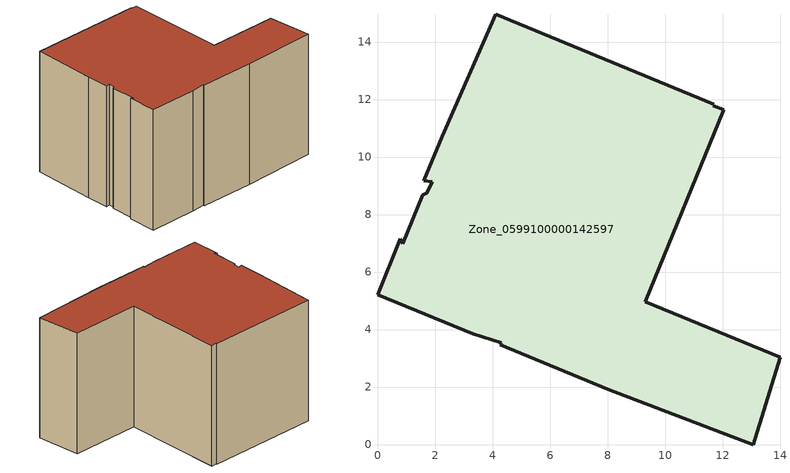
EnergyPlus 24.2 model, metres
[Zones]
Zone_0599100000142597
 floor ground (C_G): 0.88,6.98 1.57,8.69 1.72,8.75 1.9,9.14 1.62,9.17 2.25,10.72 4.11,14.96 11.69,11.83 11.67,11.78 12.04,11.64 9.31,4.97 14,3.04 13.07,0 8.01,1.92 4.26,3.46 4.3,3.55 3.31,3.85 0,5.22 0.79,7.16 z0
 wall outside (C_F): 9.31,4.97 12.04,11.64 11.67,11.78 11.69,11.83 4.11,14.96 2.25,10.72 1.62,9.17 1.9,9.14 1.72,8.75 1.57,8.69 0.88,6.98 0.79,7.16 0,5.22 3.31,3.85 4.3,3.55 4.26,3.46 8.01,1.92 13.07,0 14,3.04 9.31,4.97 z0:8.91
 roof outside (C_R): 1.57,8.69 0.88,6.98 0.79,7.16 0,5.22 3.31,3.85 4.3,3.55 4.26,3.46 8.01,1.92 13.07,0 14,3.04 9.31,4.97 12.04,11.64 11.67,11.78 11.69,11.83 4.11,14.96 2.25,10.72 1.62,9.17 1.9,9.14 1.72,8.75 z8.91
[BUILDING]
Pand.0599100000142597: North Axis=0; Terrain=City; Loads Convergence Tolerance Value=0.04; Temperature Convergence Tolerance Value=0.4; Solar Distribution=FullExterior; Maximum Number of Warmup Days=25; Minimum Number of Warmup Days=1
[Site:Location]
Rotterdam.The.Hague.AP_ZH_NLD Design_Conditions: Latitude=51.96; Longitude=4.45; Time Zone=1; Elevation=-4.5
[SITE:GROUNDTEMPERATURE:BUILDINGSURFACE]
18, 18, 18, 18, 18, 18, 18, 18, 18, 18, 18, 18
[MATERIAL] Thermal Absorptance=0.9; Solar Absorptance=0.7; Visible Absorptance=0.7
Name | Roughness | Thickness | Conductivity | Density | Specific Heat
G.D.1965 | MediumSmooth | 0.15 | 1 | 540 | 1210
F.D.1965 | Rough | 0.3 | 0.857143 | 1920 | 840
R.D.1965 | MediumRough | 0.2 | 0.08 | 1500 | 1000
[CONSTRUCTION]
C_G: G.D.1965
C_F: F.D.1965
C_R: R.D.1965
[ZONE]
Zone_0599100000142597: Type=1; Multiplier=1; Ceiling Height=Autocalculate; Volume=Autocalculate; Floor Area=autocalculate; Part of Total Floor Area=Yes
[ZONEINFILTRATION:DESIGNFLOWRATE]
Infil_Zone_0599100000142597: Zone or ZoneList or Space or SpaceList=Zone_0599100000142597; Schedule=AlwaysOn; Design Flow Rate Calculation Method=Flow/Area; Flow Rate per Floor Area=0.0042; Constant Term Coefficient=1; Temperature Term Coefficient=0; Velocity Term Coefficient=0; Velocity Squared Term Coefficient=0
[HVACTEMPLATE:ZONE:IDEALLOADSAIRSYSTEM]
Zone_0599100000142597: Maximum Heating Supply Air Temperature=50; Minimum Cooling Supply Air Temperature=13; Maximum Heating Supply Air Humidity Ratio=0.0156; Minimum Cooling Supply Air Humidity Ratio=0.0077; Heating Limit=NoLimit; Cooling Limit=NoLimit; Dehumidification Control Type=ConstantSensibleHeatRatio; Cooling Sensible Heat Ratio=0.7; Dehumidification Setpoint=60; Humidification Control Type=None; Humidification Setpoint=30; Outdoor Air Method=None; Outdoor Air Flow Rate per Person=0.00944; Outdoor Air Flow Rate per Zone Floor Area=0; Outdoor Air Flow Rate per Zone=0; Demand Controlled Ventilation Type=None; Outdoor Air Economizer Type=NoEconomizer; Heat Recovery Type=None; Sensible Heat Recovery Effectiveness=0.7; Latent Heat Recovery Effectiveness=0.65
[ZONECONTROL:THERMOSTAT]
ThermostatControl_Zone_0599100000142597: Zone or ZoneList=Zone_0599100000142597; Control Type Schedule=DualSetpointControlType; Control 1=Thermostat_Zone_0599100000142597; Temperature Difference Between Cutout And Setpoint=0
[THERMOSTATSETPOINT:DUALSETPOINT]
Thermostat_Zone_0599100000142597: Heating Setpoint Temperature Schedule=HeatingSetpoint_Zone_0599100000142597; Cooling Setpoint Temperature Schedule=CoolingSetpoint_Zone_0599100000142597
[SCHEDULE:COMPACT]
HeatingSetpoint_Zone_0599100000142597: Through: 12/31, For: AllDays, Until: 24:00, 21
CoolingSetpoint_Zone_0599100000142597: Through: 12/31, For: AllDays, Until: 24:00, 24
DualSetpointControlType: Through: 12/31, For: AllDays, Until: 24:00, 4
AlwaysOn: Through: 12/31, For: AllDays, Until: 24:00, 1
